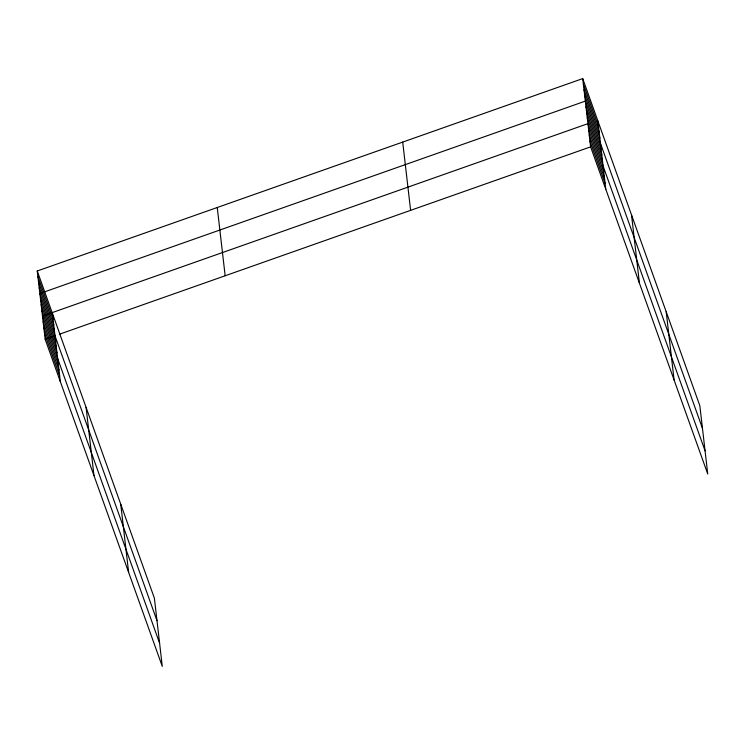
<?xml version="1.0" encoding="UTF-8"?>
<svg xmlns="http://www.w3.org/2000/svg" width="745" height="745" viewBox="0 0 745 745"><rect width="100%" height="100%" fill="white"/><g stroke="black" fill="none" stroke-linecap="round" stroke-linejoin="round"><path stroke-width="1.12" d="M37.25 270.994L154.383 598.142L162.289 666.403L45.156 339.254L37.25 270.994L582.711 78.598L699.844 405.746L707.75 474.006L590.617 146.858L582.711 78.598M45.156 339.254L54.972 335.79M59.339 334.254L590.617 146.858M583.363 84.232L598.533 126.613M584.015 89.866L599.185 132.247M584.667 95.49L599.837 137.872M702.451 428.273L585.319 101.124L39.858 293.521L156.99 620.669M585.97 106.758L601.15 149.14M586.622 112.393L601.802 154.774M587.274 118.017L602.454 160.399M705.059 450.8L587.926 123.651L42.465 316.048L159.607 643.196M588.597 129.453L603.776 171.834M589.267 135.255L604.446 177.636M589.947 141.056L605.117 183.438M37.902 276.628L53.081 319.009M38.554 282.262L53.733 324.643M39.206 287.887L54.385 330.268M40.509 299.155L55.689 341.536M41.161 304.789L56.341 347.17M41.813 310.414L56.993 352.795M43.136 321.849L58.315 364.231M43.815 327.651L58.985 370.032M44.486 333.453L59.656 375.834M666.198 311.773L674.104 380.034M631.527 214.951L639.433 283.212M597.881 120.979L605.787 189.239M402.71 142.09L410.616 210.351M217.251 207.501L225.158 275.762M120.737 504.169L128.643 572.43M86.075 407.347L93.982 475.608M52.42 313.375L60.326 381.636"/></g></svg>
